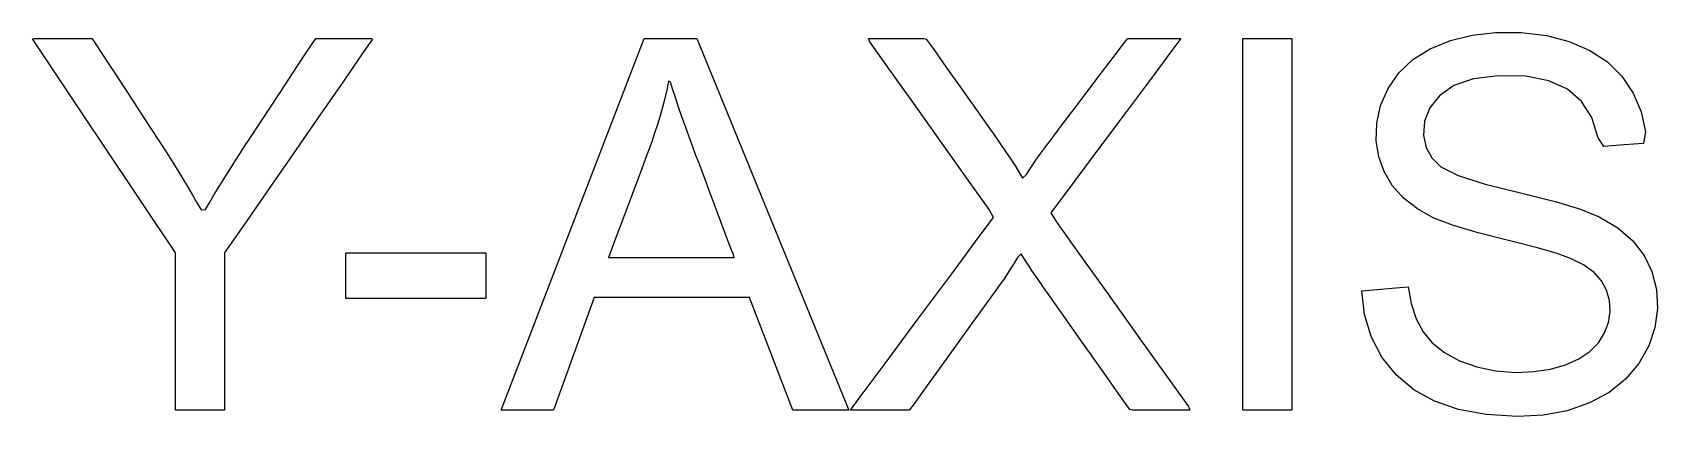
# Model space of a CAD drawing. Header units: metres. Extents: x 1590 to 2032, y 1171 to 1416.
# Drawn here: x 1843.6 to 2031.5, y 1371.5 to 1415.9 of the extents above; entities that cross this region are included whole.
import ezdxf

# ---------------------------------------------------------------- set-up
doc = ezdxf.new("R2010")
doc.units = ezdxf.units.M

msp = doc.modelspace()

# ---------------------------------------------------------------- linework, layer by layer
at = {"layer": 'COMPONENT23'}
for p, q in [((1843.64, 1415.19), (1843.81, 1415.22)), ((1844.57, 1413.79), (1843.64, 1415.19)), ((1843.81, 1415.22), (1844.5, 1415.22)), ((1844.5, 1415.22), (1845.55, 1415.22)), ((1845.55, 1415.22), (1846.78, 1415.22)), ((1846.78, 1415.22), (1848.05, 1415.22)), ((1848.05, 1415.22), (1849.2, 1415.22)), ((1849.2, 1415.22), (1850.07, 1415.22)), ((1850.07, 1415.22), (1850.51, 1415.22)), ((1850.51, 1415.22), (1850.72, 1414.93)), ((1850.72, 1414.93), (1851.52, 1413.71)), ((1875.49, 1413.88), (1876.23, 1415)), ((1876.23, 1415), (1876.41, 1415.22)), ((1876.41, 1415.22), (1876.87, 1415.22)), ((1876.87, 1415.22), (1877.74, 1415.22)), ((1877.74, 1415.22), (1878.85, 1415.22)), ((1878.85, 1415.22), (1880.07, 1415.22)), ((1880.07, 1415.22), (1881.24, 1415.22)), ((1881.24, 1415.22), (1882.22, 1415.22)), ((1882.94, 1415.14), (1881.85, 1413.58)), ((1882.22, 1415.22), (1882.84, 1415.22)), ((1882.84, 1415.22), (1882.94, 1415.14)), ((1897.85, 1372.27), (1914.35, 1415.22)), ((1914.35, 1415.22), (1920.47, 1415.22)), ((1920.47, 1415.22), (1938.05, 1372.27)), ((1940.45, 1414.85), (1940.31, 1415.22)), ((1940.31, 1415.22), (1941.17, 1415.22)), ((1941.17, 1415.22), (1942.57, 1415.22)), ((1942.57, 1415.22), (1944.18, 1415.22)), ((1944.18, 1415.22), (1945.66, 1415.22)), ((1945.66, 1415.22), (1946.69, 1415.22)), ((1946.69, 1415.22), (1946.99, 1415.17)), ((1946.99, 1415.17), (1947.77, 1414.08)), ((1969.91, 1414.77), (1970.28, 1415.22)), ((1970.28, 1415.22), (1970.89, 1415.22)), ((1970.89, 1415.22), (1972.08, 1415.22)), ((1972.08, 1415.22), (1973.53, 1415.22)), ((1973.53, 1415.22), (1974.94, 1415.22)), ((1974.94, 1415.22), (1976.01, 1415.22)), ((1976.43, 1415.22), (1975.4, 1413.84)), ((1976.01, 1415.22), (1976.43, 1415.22)), ((1983.58, 1372.27), (1983.58, 1415.22)), ((1983.58, 1415.22), (1989.27, 1415.22)), ((1989.27, 1415.22), (1989.27, 1372.27)), ((2005.26, 1414.05), (2007.6, 1414.99)), ((2007.6, 1414.99), (2010.12, 1415.62)), ((2010.12, 1415.62), (2012.82, 1415.92)), ((2012.82, 1415.92), (2015.79, 1415.91)), ((2015.79, 1415.91), (2018.69, 1415.56)), ((2018.69, 1415.56), (2021.34, 1414.87)), ((1846.58, 1410.79), (1844.57, 1413.79)), ((1851.52, 1413.71), (1852.77, 1411.8)), ((1874.3, 1412.08), (1875.49, 1413.88)), ((1881.85, 1413.58), (1879.7, 1410.46)), ((1942.31, 1412.24), (1940.45, 1414.85)), ((1947.77, 1414.08), (1949.26, 1411.97)), ((1966.7, 1410.55), (1968.6, 1413.04)), ((1968.6, 1413.04), (1969.91, 1414.77)), ((1975.4, 1413.84), (1972.79, 1410.33)), ((2003.26, 1412.81), (2005.26, 1414.05)), ((2021.34, 1414.87), (2023.73, 1413.85)), ((2023.73, 1413.85), (2025.76, 1412.52)), ((1852.77, 1411.8), (1854.26, 1409.51)), ((1872.84, 1409.86), (1874.3, 1412.08)), ((1945.35, 1407.98), (1942.31, 1412.24)), ((1949.26, 1411.97), (1951.09, 1409.39)), ((2000.38, 1409.44), (2001.64, 1411.27)), ((2001.64, 1411.27), (2003.26, 1412.81)), ((2025.76, 1412.52), (2027.43, 1410.86)), ((1849.28, 1406.75), (1846.58, 1410.79)), ((1854.26, 1409.51), (1855.82, 1407.13)), ((1871.31, 1407.54), (1872.84, 1409.86)), ((1879.7, 1410.46), (1876.85, 1406.35)), ((1916.98, 1409.3), (1916.74, 1408.3)), ((1917.19, 1410.31), (1916.98, 1409.3)), ((1917.43, 1410.19), (1917.19, 1410.31)), ((1917.7, 1409.28), (1917.43, 1410.19)), ((1918.01, 1408.31), (1917.7, 1409.28)), ((1951.09, 1409.39), (1952.87, 1406.87)), ((1964.65, 1407.84), (1966.7, 1410.55)), ((1972.79, 1410.33), (1969.34, 1405.71)), ((1999.53, 1407.49), (2000.38, 1409.44)), ((2007.99, 1409.79), (2006.33, 1408.62)), ((2010.25, 1410.56), (2007.99, 1409.79)), ((2013.12, 1410.92), (2010.25, 1410.56)), ((2016.3, 1410.86), (2013.12, 1410.92)), ((2018.97, 1410.34), (2016.3, 1410.86)), ((2021.12, 1409.38), (2018.97, 1410.34)), ((2022.76, 1407.96), (2021.12, 1409.38)), ((2027.43, 1410.86), (2028.73, 1408.91)), ((1869.88, 1405.38), (1871.31, 1407.54)), ((1916.74, 1408.3), (1916.48, 1407.3)), ((1918.35, 1407.28), (1918.01, 1408.31)), ((1948.83, 1403.1), (1945.35, 1407.98)), ((1962.86, 1405.48), (1964.65, 1407.84)), ((1999.07, 1405.45), (1999.53, 1407.49)), ((2006.33, 1408.62), (2005.2, 1407.23)), ((2023.93, 1406.11), (2022.76, 1407.96)), ((2028.73, 1408.91), (2029.64, 1406.77)), ((1852.31, 1402.22), (1849.28, 1406.75)), ((1855.82, 1407.13), (1857.25, 1404.94)), ((1876.85, 1406.35), (1873.7, 1401.8)), ((1916.2, 1406.3), (1915.9, 1405.3)), ((1916.48, 1407.3), (1916.2, 1406.3)), ((1918.72, 1406.19), (1918.35, 1407.28)), ((1919.13, 1405.05), (1918.72, 1406.19)), ((1952.87, 1406.87), (1954.22, 1404.96)), ((1969.34, 1405.71), (1965.8, 1400.96)), ((2004.59, 1405.67), (2004.49, 1404.03)), ((2005.2, 1407.23), (2004.59, 1405.67)), ((2024.64, 1403.83), (2023.93, 1406.11)), ((2029.64, 1406.77), (2030.15, 1404.45)), ((1857.25, 1404.94), (1858.36, 1403.25)), ((1868.13, 1402.71), (1868.76, 1403.67)), ((1868.76, 1403.67), (1869.88, 1405.38)), ((1915.58, 1404.3), (1915.25, 1403.3)), ((1915.9, 1405.3), (1915.58, 1404.3)), ((1919.56, 1403.85), (1919.13, 1405.05)), ((1920.03, 1402.59), (1919.56, 1403.85)), ((1954.22, 1404.96), (1954.75, 1404.21)), ((1954.75, 1404.21), (1955.49, 1403.15)), ((1961.3, 1403.42), (1961.76, 1404.03)), ((1961.76, 1404.03), (1962.86, 1405.48)), ((1999.02, 1403.4), (1999.07, 1405.45)), ((2004.49, 1404.03), (2004.79, 1402.65)), ((2025.32, 1402.75), (2024.64, 1403.83)), ((2030.15, 1404.45), (2029.92, 1403.1)), ((1855.29, 1397.77), (1852.31, 1402.22)), ((1858.36, 1403.25), (1858.95, 1402.35)), ((1858.95, 1402.35), (1859.36, 1401.7)), ((1867.03, 1401.02), (1867.68, 1402.03)), ((1867.68, 1402.03), (1868.13, 1402.71)), ((1873.7, 1401.8), (1870.64, 1397.38)), ((1914.69, 1401.78), (1914.12, 1400.27)), ((1914.95, 1402.49), (1914.69, 1401.78)), ((1915.25, 1403.3), (1914.95, 1402.49)), ((1920.35, 1401.72), (1920.03, 1402.59)), ((1952.04, 1398.59), (1948.83, 1403.1)), ((1955.49, 1403.15), (1956.16, 1402.18)), ((1956.16, 1402.18), (1956.76, 1401.28)), ((1959.57, 1401.04), (1960.12, 1401.82)), ((1960.12, 1401.82), (1960.69, 1402.61)), ((1960.69, 1402.61), (1961.3, 1403.42)), ((1999.3, 1401.56), (1999.02, 1403.4)), ((2004.79, 1402.65), (2005.45, 1401.44)), ((2027.69, 1402.93), (2025.32, 1402.75)), ((2029.92, 1403.1), (2027.69, 1402.93)), ((1859.36, 1401.7), (1859.93, 1400.8)), ((1859.93, 1400.8), (1860.49, 1399.91)), ((1860.49, 1399.91), (1861.04, 1399.01)), ((1865.79, 1399.06), (1866.4, 1400.03)), ((1866.4, 1400.03), (1867.03, 1401.02)), ((1914.12, 1400.27), (1913.37, 1398.25)), ((1920.67, 1400.88), (1920.35, 1401.72)), ((1921.25, 1399.34), (1920.67, 1400.88)), ((1956.76, 1401.28), (1957.29, 1400.47)), ((1957.29, 1400.47), (1957.74, 1399.73)), ((1958.56, 1399.5), (1959.05, 1400.26)), ((1959.05, 1400.26), (1959.57, 1401.04)), ((1965.8, 1400.96), (1962.91, 1397.08)), ((1999.92, 1399.84), (1999.3, 1401.56)), ((2005.45, 1401.44), (2006.5, 1400.41)), ((2006.5, 1400.41), (2008.49, 1399.41)), ((1861.04, 1399.01), (1861.58, 1398.11)), ((1861.58, 1398.11), (1862.11, 1397.21)), ((1864.66, 1397.21), (1865.21, 1398.12)), ((1865.21, 1398.12), (1865.79, 1399.06)), ((1913.37, 1398.25), (1912.52, 1395.98)), ((1922, 1397.37), (1921.25, 1399.34)), ((1954.26, 1395.47), (1952.04, 1398.59)), ((1957.74, 1399.73), (1958.12, 1399.08)), ((1958.12, 1399.08), (1958.56, 1399.5)), ((2000.87, 1398.24), (1999.92, 1399.84)), ((2002.15, 1396.81), (2000.87, 1398.24)), ((2008.49, 1399.41), (2011.63, 1398.39)), ((2011.63, 1398.39), (2015.86, 1397.37)), ((1857.84, 1393.95), (1855.29, 1397.77)), ((1862.11, 1397.21), (1862.62, 1396.31)), ((1862.62, 1396.31), (1863.13, 1395.42)), ((1863.63, 1395.47), (1864.13, 1396.33)), ((1864.13, 1396.33), (1864.66, 1397.21)), ((1870.64, 1397.38), (1868.06, 1393.65)), ((1922.81, 1395.21), (1922, 1397.37)), ((1962.91, 1397.08), (1961.41, 1395.07)), ((2003.78, 1395.54), (2002.15, 1396.81)), ((2015.86, 1397.37), (2019.72, 1396.4)), ((2019.72, 1396.4), (2022.63, 1395.51)), ((1863.13, 1395.42), (1863.63, 1395.47)), ((1912.52, 1395.98), (1911.68, 1393.73)), ((1923.59, 1393.12), (1922.81, 1395.21)), ((1953.11, 1392.33), (1954.76, 1394.55)), ((1954.76, 1394.55), (1954.26, 1395.47)), ((1961.41, 1395.07), (1961.99, 1394.08)), ((2005.62, 1394.51), (2003.78, 1395.54)), ((2007.82, 1393.65), (2005.62, 1394.51)), ((2022.63, 1395.51), (2024.78, 1394.62)), ((2024.78, 1394.62), (2026.94, 1393.34)), ((1859.59, 1391.33), (1857.84, 1393.95)), ((1868.06, 1393.65), (1866.34, 1391.17)), ((1911.68, 1393.73), (1910.95, 1391.79)), ((1924.25, 1391.38), (1923.59, 1393.12)), ((1961.99, 1394.08), (1964.45, 1390.63)), ((2010.79, 1392.75), (2007.82, 1393.65)), ((2014.46, 1391.83), (2010.79, 1392.75)), ((2026.94, 1393.34), (2028.68, 1391.85)), ((1860.17, 1390.46), (1859.59, 1391.33)), ((1866.34, 1391.17), (1865.85, 1390.44)), ((1910.95, 1391.79), (1910.44, 1390.43)), ((1924.69, 1390.23), (1924.25, 1391.38)), ((1949.93, 1388.04), (1953.11, 1392.33)), ((1964.45, 1390.63), (1968.02, 1385.66)), ((2017.65, 1391.02), (2014.46, 1391.83)), ((2019.93, 1390.37), (2017.65, 1391.02)), ((2028.68, 1391.85), (2029.99, 1390.16)), ((1860.17, 1389.56), (1860.17, 1390.46)), ((1860.17, 1387.45), (1860.17, 1389.56)), ((1865.85, 1390.44), (1865.85, 1389.41)), ((1865.85, 1389.41), (1865.85, 1387.21)), ((1879.86, 1385.16), (1879.86, 1390.47)), ((1879.86, 1390.47), (1896.06, 1390.47)), ((1896.06, 1390.47), (1896.06, 1385.16)), ((1910.44, 1390.43), (1910.24, 1389.91)), ((1910.24, 1389.91), (1910.84, 1389.91)), ((1910.84, 1389.91), (1912.42, 1389.91)), ((1912.42, 1389.91), (1914.66, 1389.91)), ((1914.66, 1389.91), (1917.26, 1389.91)), ((1917.26, 1389.91), (1919.88, 1389.91)), ((1919.88, 1389.91), (1922.22, 1389.91)), ((1922.22, 1389.91), (1923.96, 1389.91)), ((1923.96, 1389.91), (1924.78, 1389.91)), ((1924.78, 1389.91), (1924.69, 1390.23)), ((1956.78, 1388.69), (1956.46, 1388.18)), ((1957.15, 1389.27), (1956.78, 1388.69)), ((1957.55, 1389.92), (1957.15, 1389.27)), ((1957.96, 1390.34), (1957.55, 1389.92)), ((1958.27, 1389.85), (1957.96, 1390.34)), ((1958.57, 1389.38), (1958.27, 1389.85)), ((1958.88, 1388.91), (1958.57, 1389.38)), ((1959.17, 1388.46), (1958.88, 1388.91)), ((2021.47, 1389.82), (2019.93, 1390.37)), ((2023, 1389.06), (2021.47, 1389.82)), ((2024.2, 1388.2), (2023, 1389.06)), ((2029.99, 1390.16), (2030.9, 1388.28)), ((1860.17, 1384.53), (1860.17, 1387.45)), ((1865.85, 1387.21), (1865.85, 1384.24)), ((1946.03, 1382.79), (1949.93, 1388.04)), ((1955.64, 1386.97), (1954.27, 1385.07)), ((1955.94, 1387.39), (1955.64, 1386.97)), ((1956.18, 1387.75), (1955.94, 1387.39)), ((1956.46, 1388.18), (1956.18, 1387.75)), ((1959.47, 1388.02), (1959.17, 1388.46)), ((1959.76, 1387.59), (1959.47, 1388.02)), ((1960.5, 1386.54), (1959.76, 1387.59)), ((2025.07, 1387.23), (2024.2, 1388.2)), ((2025.65, 1386.15), (2025.07, 1387.23)), ((2030.9, 1388.28), (2031.41, 1386.23)), ((1896.06, 1385.16), (1879.86, 1385.16)), ((1908.6, 1385.28), (1903.88, 1372.27)), ((1926.56, 1385.28), (1908.6, 1385.28)), ((1931.57, 1372.27), (1926.56, 1385.28)), ((1954.27, 1385.07), (1952.04, 1381.97)), ((1962.37, 1383.89), (1960.5, 1386.54)), ((1968.02, 1385.66), (1971.88, 1380.26)), ((1997.35, 1386.07), (1998.72, 1386.19)), ((1997.66, 1383.32), (1997.35, 1386.07)), ((1998.72, 1386.19), (2001.28, 1386.41)), ((2001.28, 1386.41), (2002.71, 1386.54)), ((2002.71, 1386.54), (2003.06, 1384.59)), ((2025.99, 1384.96), (2025.65, 1386.15)), ((2026.06, 1383.67), (2025.99, 1384.96)), ((2031.41, 1386.23), (2031.54, 1384.01)), ((1860.17, 1381.21), (1860.17, 1384.53)), ((1865.85, 1384.24), (1865.85, 1380.91)), ((1964.84, 1380.39), (1962.37, 1383.89)), ((1998.43, 1380.77), (1997.66, 1383.32)), ((2003.06, 1384.59), (2003.64, 1382.83)), ((2025.88, 1382.4), (2026.06, 1383.67)), ((2031.54, 1384.01), (2031.25, 1381.81)), ((1860.17, 1377.92), (1860.17, 1381.21)), ((1942.24, 1377.68), (1946.03, 1382.79)), ((1952.04, 1381.97), (1949.48, 1378.42)), ((2003.64, 1382.83), (2004.44, 1381.33)), ((2004.44, 1381.33), (2005.5, 1380.04)), ((2024.71, 1380.07), (2025.43, 1381.2)), ((2025.43, 1381.2), (2025.88, 1382.4)), ((2031.25, 1381.81), (2030.54, 1379.69)), ((1865.85, 1380.91), (1865.85, 1377.64)), ((1967.38, 1376.8), (1964.84, 1380.39)), ((1971.88, 1380.26), (1975.24, 1375.57)), ((1999.67, 1378.41), (1998.43, 1380.77)), ((2005.5, 1380.04), (2006.91, 1378.93)), ((2023.72, 1379.06), (2024.71, 1380.07)), ((2030.54, 1379.69), (2029.4, 1377.66)), ((1860.17, 1375.06), (1860.17, 1377.92)), ((1865.85, 1377.64), (1865.85, 1374.83)), ((1939.36, 1373.81), (1942.24, 1377.68)), ((1949.48, 1378.42), (1947.11, 1375.13)), ((2001.33, 1376.34), (1999.67, 1378.41)), ((2006.91, 1378.93), (2008.65, 1377.98)), ((2008.65, 1377.98), (2010.65, 1377.26)), ((2019.16, 1377.01), (2020.91, 1377.51)), ((2020.91, 1377.51), (2022.45, 1378.21)), ((2022.45, 1378.21), (2023.72, 1379.06)), ((2029.4, 1377.66), (2027.86, 1375.84)), ((1969.45, 1373.86), (1967.38, 1376.8)), ((1975.24, 1375.57), (1977.31, 1372.68)), ((2003.35, 1374.63), (2001.33, 1376.34)), ((2010.65, 1377.26), (2012.81, 1376.81)), ((2012.81, 1376.81), (2015.13, 1376.64)), ((2015.13, 1376.64), (2017.24, 1376.72)), ((2017.24, 1376.72), (2019.16, 1377.01)), ((2027.86, 1375.84), (2025.95, 1374.32)), ((1860.17, 1373.03), (1860.17, 1375.06)), ((1865.85, 1374.83), (1865.85, 1372.91)), ((1938.22, 1372.27), (1939.36, 1373.81)), ((1947.11, 1375.13), (1945.48, 1372.86)), ((1970.52, 1372.34), (1969.45, 1373.86)), ((2005.75, 1373.3), (2003.35, 1374.63)), ((2025.95, 1374.32), (2023.66, 1373.1)), ((1860.17, 1372.27), (1860.17, 1373.03)), ((1860.41, 1372.27), (1860.17, 1372.27)), ((1861.04, 1372.27), (1860.41, 1372.27)), ((1861.93, 1372.27), (1861.04, 1372.27)), ((1862.96, 1372.27), (1861.93, 1372.27)), ((1864, 1372.27), (1862.96, 1372.27)), ((1864.91, 1372.27), (1864, 1372.27)), ((1865.57, 1372.27), (1864.91, 1372.27)), ((1865.85, 1372.27), (1865.57, 1372.27)), ((1865.85, 1372.91), (1865.85, 1372.27)), ((1903.88, 1372.27), (1897.85, 1372.27)), ((1938.05, 1372.27), (1931.57, 1372.27)), ((1938.69, 1372.27), (1938.22, 1372.27)), ((1939.87, 1372.27), (1938.69, 1372.27)), ((1941.43, 1372.27), (1939.87, 1372.27)), ((1943.03, 1372.27), (1941.43, 1372.27)), ((1944.34, 1372.27), (1943.03, 1372.27)), ((1945.02, 1372.27), (1944.34, 1372.27)), ((1945.48, 1372.86), (1945.02, 1372.27)), ((1970.85, 1372.27), (1970.52, 1372.34)), ((1971.92, 1372.27), (1970.85, 1372.27)), ((1973.46, 1372.27), (1971.92, 1372.27)), ((1975.13, 1372.27), (1973.46, 1372.27)), ((1976.58, 1372.27), (1975.13, 1372.27)), ((1977.48, 1372.27), (1976.58, 1372.27)), ((1977.31, 1372.68), (1977.48, 1372.27)), ((1989.27, 1372.27), (1983.58, 1372.27)), ((2008.53, 1372.34), (2005.75, 1373.3)), ((2011.73, 1371.76), (2008.53, 1372.34)), ((2015.34, 1371.54), (2011.73, 1371.76)), ((2021.11, 1372.21), (2018.36, 1371.69)), ((2023.66, 1373.1), (2021.11, 1372.21)), ((2018.36, 1371.69), (2015.34, 1371.54))]:
    msp.add_line(p, q, dxfattribs=at)

doc.saveas('drawing.dxf')
